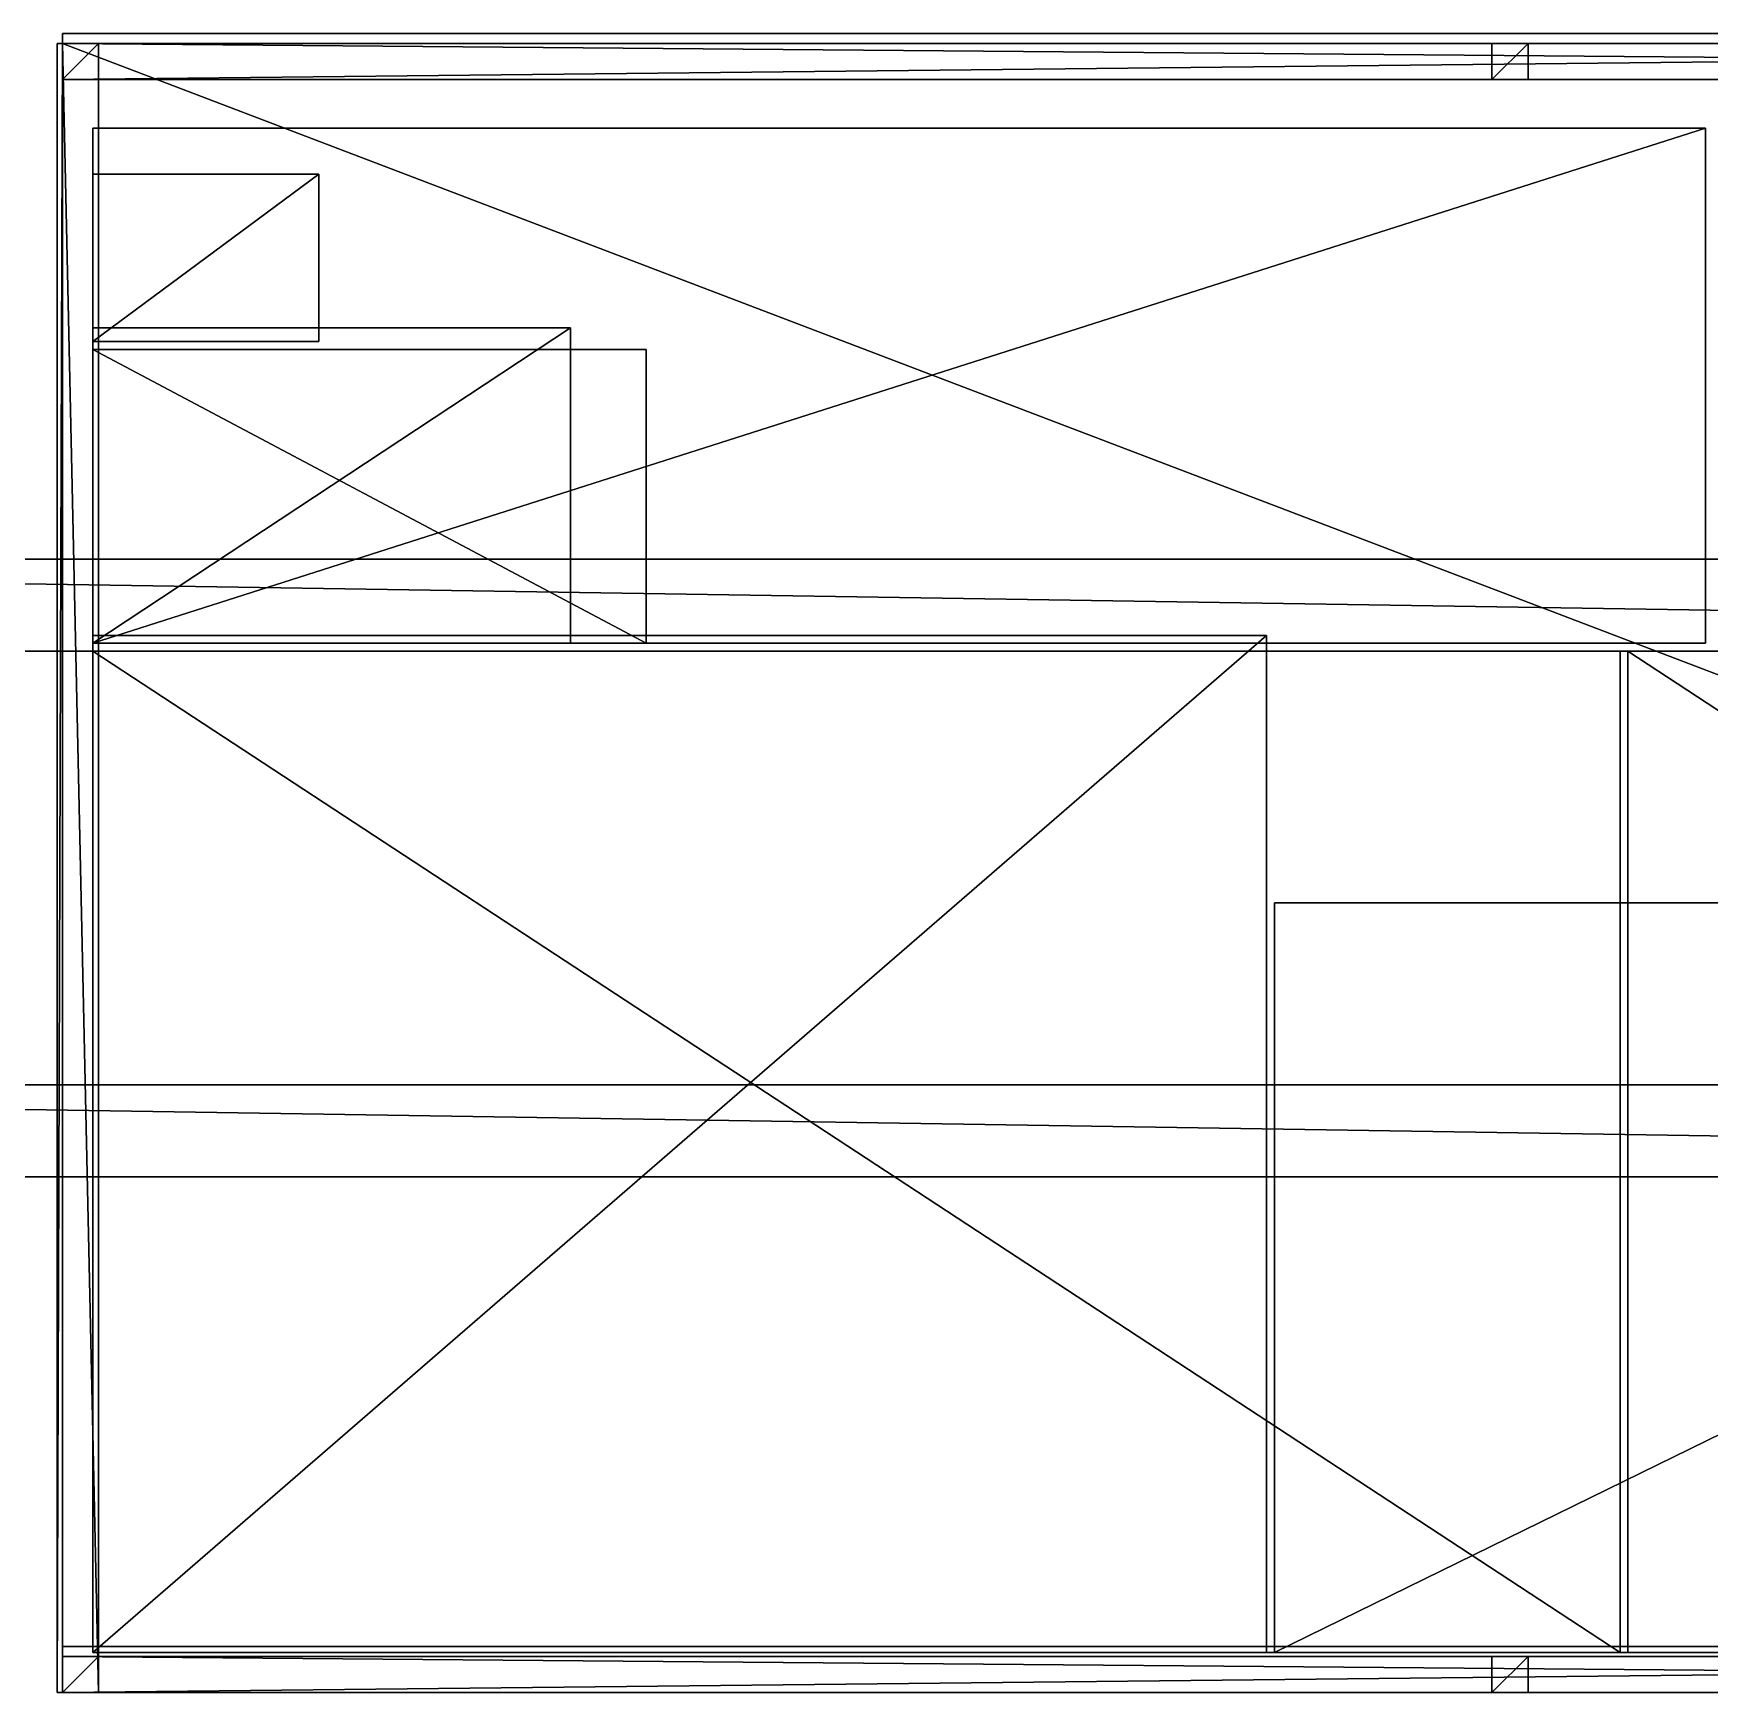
# Model space of a CAD drawing. Header units: millimetres. Extents: x -2500 to 6540, y -1255 to 1270.
# Drawn here: x -84 to 2466, y -1255 to 1270 of the extents above; entities that cross this region are included whole.
import ezdxf

# ---------------------------------------------------------------- set-up
doc = ezdxf.new("R2010")
doc.units = ezdxf.units.MM

msp = doc.modelspace()

# ---------------------------------------------------------------- linework, layer by layer
at = {"layer": 'CAD_75LAB'}
for points in [[(-48, -1255, 1120), (-48, 1255, 3560), (-48, 1255, 1120)], [(-48, -1255, 3560), (-48, 1255, 3560), (-48, -1255, 1120)], [(-48, 1255, 3560), (-40, 1255, 1120), (-48, 1255, 1120)], [(-40, 1255, 3560), (-40, 1255, 1120), (-48, 1255, 3560)], [(-40, 1255, 1120), (-48, -1255, 1120), (-48, 1255, 1120)], [(-40, 1255, 1120), (-40, -1255, 1120), (-48, -1255, 1120)], [(-40, 1255, 3560), (-48, 1255, 3560), (-48, -1255, 3560)], [(-40, 1255, 3560), (-48, -1255, 3560), (-40, -1255, 3560)], [(-40, 1200, 1190), (-40, 1270, 1120), (-40, 1200, 1120)], [(-40, 1200, 1190), (-40, 1270, 1190), (-40, 1270, 1120)], [(6540, 1270, 1190), (6540, 1270, 1120), (-40, 1270, 1120)], [(6540, 1270, 1190), (-40, 1270, 1120), (-40, 1270, 1190)], [(6540, 1270, 1120), (-40, 1200, 1120), (-40, 1270, 1120)], [(6540, 1270, 1120), (6540, 1200, 1120), (-40, 1200, 1120)], [(6540, 1270, 1190), (-40, 1270, 1190), (-40, 1200, 1190)], [(6540, 1270, 1190), (-40, 1200, 1190), (6540, 1200, 1190)], [(-40, -1255, 1030), (-40, 1255, 1120), (-40, 1255, 1030)], [(-40, -1255, 1120), (-40, 1255, 1120), (-40, -1255, 1030)], [(6540, 1255, 1030), (-40, 1255, 1030), (-40, 1255, 1120)], [(6540, 1255, 1120), (6540, 1255, 1030), (-40, 1255, 1120)], [(6540, -1255, 1030), (-40, -1255, 1030), (-40, 1255, 1030)], [(6540, 1255, 1030), (6540, -1255, 1030), (-40, 1255, 1030)], [(6540, -1255, 1120), (-40, 1255, 1120), (-40, -1255, 1120)], [(6540, 1255, 1120), (-40, 1255, 1120), (6540, -1255, 1120)], [(-40, 1200, 3560), (-40, 1255, 1120), (-40, 1200, 1120)], [(-40, 1200, 3560), (-40, 1255, 3560), (-40, 1255, 1120)], [(15, 1255, 3560), (15, 1255, 1120), (-40, 1255, 1120)], [(15, 1255, 3560), (-40, 1255, 1120), (-40, 1255, 3560)], [(15, 1255, 1120), (-40, 1200, 1120), (-40, 1255, 1120)], [(15, 1255, 1120), (15, 1200, 1120), (-40, 1200, 1120)], [(15, 1255, 3560), (-40, 1255, 3560), (-40, 1200, 3560)], [(15, 1255, 3560), (-40, 1200, 3560), (15, 1200, 3560)], [(-40, 1200, 3615), (-40, 1255, 3560), (-40, 1200, 3560)], [(-40, 1200, 3615), (-40, 1255, 3615), (-40, 1255, 3560)], [(6540, 1255, 3560), (-40, 1255, 3560), (-40, 1255, 3615)], [(6540, 1255, 3615), (6540, 1255, 3560), (-40, 1255, 3615)], [(6540, 1200, 3560), (-40, 1200, 3560), (-40, 1255, 3560)], [(6540, 1255, 3560), (6540, 1200, 3560), (-40, 1255, 3560)], [(6540, 1200, 3615), (-40, 1255, 3615), (-40, 1200, 3615)], [(6540, 1255, 3615), (-40, 1255, 3615), (6540, 1200, 3615)], [(-40, -1255, 3560), (-40, 1255, 3615), (-40, 1255, 3560)], [(-40, -1255, 3615), (-40, 1255, 3615), (-40, -1255, 3560)], [(15, 1255, 3615), (15, 1255, 3560), (-40, 1255, 3560)], [(15, 1255, 3615), (-40, 1255, 3560), (-40, 1255, 3615)], [(-40, 1255, 3560), (15, -1255, 3560), (-40, -1255, 3560)], [(15, 1255, 3560), (15, -1255, 3560), (-40, 1255, 3560)], [(-40, 1255, 3615), (-40, -1255, 3615), (15, -1255, 3615)], [(15, 1255, 3615), (-40, 1255, 3615), (15, -1255, 3615)], [(-40, -1255, 1120), (-40, 1255, 1120), (-40, 1255, 3560)], [(-40, -1255, 3560), (-40, -1255, 1120), (-40, 1255, 3560)], [(15, 1200, 3560), (15, 1200, 1120), (15, 1255, 1120)], [(15, 1200, 3560), (15, 1255, 1120), (15, 1255, 3560)], [(15, -1255, 3560), (15, 1255, 3560), (15, 1255, 3615)], [(15, -1255, 3615), (15, -1255, 3560), (15, 1255, 3615)], [(2135, 1200, 3560), (2135, 1255, 1120), (2135, 1200, 1120)], [(2135, 1200, 3560), (2135, 1255, 3560), (2135, 1255, 1120)], [(2190, 1255, 3560), (2190, 1255, 1120), (2135, 1255, 1120)], [(2190, 1255, 3560), (2135, 1255, 1120), (2135, 1255, 3560)], [(2190, 1255, 1120), (2135, 1200, 1120), (2135, 1255, 1120)], [(2190, 1255, 1120), (2190, 1200, 1120), (2135, 1200, 1120)], [(2190, 1255, 3560), (2135, 1255, 3560), (2135, 1200, 3560)], [(2190, 1255, 3560), (2135, 1200, 3560), (2190, 1200, 3560)], [(2190, 1200, 3560), (2190, 1200, 1120), (2190, 1255, 1120)], [(2190, 1200, 3560), (2190, 1255, 1120), (2190, 1255, 3560)], [(15, 1200, 3560), (-40, 1200, 1120), (15, 1200, 1120)], [(15, 1200, 3560), (-40, 1200, 3560), (-40, 1200, 1120)], [(6540, 1200, 3560), (-40, 1200, 3615), (-40, 1200, 3560)], [(6540, 1200, 3615), (-40, 1200, 3615), (6540, 1200, 3560)], [(6540, 1200, 1190), (-40, 1200, 1120), (6540, 1200, 1120)], [(6540, 1200, 1190), (-40, 1200, 1190), (-40, 1200, 1120)], [(2190, 1200, 3560), (2135, 1200, 1120), (2190, 1200, 1120)], [(2190, 1200, 3560), (2135, 1200, 3560), (2135, 1200, 1120)], [(6, 342, 1123), (6, 1126, 1237), (6, 1126, 1123)], [(6, 342, 1237), (6, 1126, 1237), (6, 342, 1123)], [(2460, 1126, 1123), (6, 1126, 1123), (6, 1126, 1237)], [(2460, 1126, 1237), (2460, 1126, 1123), (6, 1126, 1237)], [(2460, 1126, 1123), (6, 342, 1123), (6, 1126, 1123)], [(2460, 1126, 1123), (2460, 342, 1123), (6, 342, 1123)], [(2460, 1126, 1237), (6, 1126, 1237), (6, 342, 1237)], [(2460, 1126, 1237), (6, 342, 1237), (2460, 342, 1237)], [(6, 342, 1243), (6, 1126, 1357), (6, 1126, 1243)], [(6, 342, 1357), (6, 1126, 1357), (6, 342, 1243)], [(2460, 1126, 1243), (6, 1126, 1243), (6, 1126, 1357)], [(2460, 1126, 1357), (2460, 1126, 1243), (6, 1126, 1357)], [(2460, 1126, 1243), (6, 342, 1243), (6, 1126, 1243)], [(2460, 1126, 1243), (2460, 342, 1243), (6, 342, 1243)], [(2460, 1126, 1357), (6, 1126, 1357), (6, 342, 1357)], [(2460, 1126, 1357), (6, 342, 1357), (2460, 342, 1357)], [(2460, 342, 1123), (2460, 1126, 1123), (2460, 1126, 1237)], [(2460, 342, 1237), (2460, 342, 1123), (2460, 1126, 1237)], [(2460, 342, 1243), (2460, 1126, 1243), (2460, 1126, 1357)], [(2460, 342, 1357), (2460, 342, 1243), (2460, 1126, 1357)], [(6, 801, 1655), (6, 1056, 1363), (6, 801, 1363)], [(6, 801, 1655), (6, 1056, 1655), (6, 1056, 1363)], [(350, 1056, 1655), (350, 1056, 1363), (6, 1056, 1363)], [(350, 1056, 1655), (6, 1056, 1363), (6, 1056, 1655)], [(350, 1056, 1363), (6, 801, 1363), (6, 1056, 1363)], [(350, 1056, 1363), (350, 801, 1363), (6, 801, 1363)], [(350, 1056, 1655), (6, 1056, 1655), (6, 801, 1655)], [(350, 1056, 1655), (6, 801, 1655), (350, 801, 1655)], [(6, 801, 1953), (6, 1056, 1661), (6, 801, 1661)], [(6, 801, 1953), (6, 1056, 1953), (6, 1056, 1661)], [(350, 1056, 1953), (350, 1056, 1661), (6, 1056, 1661)], [(350, 1056, 1953), (6, 1056, 1661), (6, 1056, 1953)], [(350, 1056, 1661), (6, 801, 1661), (6, 1056, 1661)], [(350, 1056, 1661), (350, 801, 1661), (6, 801, 1661)], [(350, 1056, 1953), (6, 1056, 1953), (6, 801, 1953)], [(350, 1056, 1953), (6, 801, 1953), (350, 801, 1953)], [(350, 801, 1655), (350, 801, 1363), (350, 1056, 1363)], [(350, 801, 1655), (350, 1056, 1363), (350, 1056, 1655)], [(350, 801, 1953), (350, 801, 1661), (350, 1056, 1661)], [(350, 801, 1953), (350, 1056, 1661), (350, 1056, 1953)], [(6, 342, 2149), (6, 822, 2035), (6, 342, 2035)], [(6, 342, 2149), (6, 822, 2149), (6, 822, 2035)], [(733, 822, 2035), (6, 822, 2035), (6, 822, 2149)], [(733, 822, 2149), (733, 822, 2035), (6, 822, 2149)], [(733, 822, 2035), (6, 342, 2035), (6, 822, 2035)], [(733, 822, 2035), (733, 342, 2035), (6, 342, 2035)], [(733, 822, 2149), (6, 822, 2149), (6, 342, 2149)], [(733, 822, 2149), (6, 342, 2149), (733, 342, 2149)], [(6, 342, 2269), (6, 822, 2155), (6, 342, 2155)], [(6, 342, 2269), (6, 822, 2269), (6, 822, 2155)], [(733, 822, 2155), (6, 822, 2155), (6, 822, 2269)], [(733, 822, 2269), (733, 822, 2155), (6, 822, 2269)], [(733, 822, 2155), (6, 342, 2155), (6, 822, 2155)], [(733, 822, 2155), (733, 342, 2155), (6, 342, 2155)], [(733, 822, 2269), (6, 822, 2269), (6, 342, 2269)], [(733, 822, 2269), (6, 342, 2269), (733, 342, 2269)], [(733, 342, 2149), (733, 342, 2035), (733, 822, 2035)], [(733, 342, 2149), (733, 822, 2035), (733, 822, 2149)], [(733, 342, 2269), (733, 342, 2155), (733, 822, 2155)], [(733, 342, 2269), (733, 822, 2155), (733, 822, 2269)], [(350, 801, 1655), (6, 801, 1363), (350, 801, 1363)], [(350, 801, 1655), (6, 801, 1655), (6, 801, 1363)], [(350, 801, 1953), (6, 801, 1661), (350, 801, 1661)], [(350, 801, 1953), (6, 801, 1953), (6, 801, 1661)], [(6, 342, 1693), (6, 789, 1363), (6, 342, 1363)], [(6, 342, 1693), (6, 789, 1693), (6, 789, 1363)], [(848, 789, 1693), (848, 789, 1363), (6, 789, 1363)], [(848, 789, 1693), (6, 789, 1363), (6, 789, 1693)], [(848, 342, 1363), (6, 342, 1363), (6, 789, 1363)], [(848, 789, 1363), (848, 342, 1363), (6, 789, 1363)], [(848, 342, 1693), (6, 789, 1693), (6, 342, 1693)], [(848, 789, 1693), (6, 789, 1693), (848, 342, 1693)], [(6, 342, 2029), (6, 789, 1699), (6, 342, 1699)], [(6, 342, 2029), (6, 789, 2029), (6, 789, 1699)], [(848, 789, 2029), (848, 789, 1699), (6, 789, 1699)], [(848, 789, 2029), (6, 789, 1699), (6, 789, 2029)], [(848, 342, 1699), (6, 342, 1699), (6, 789, 1699)], [(848, 789, 1699), (848, 342, 1699), (6, 789, 1699)], [(848, 342, 2029), (6, 789, 2029), (6, 342, 2029)], [(848, 789, 2029), (6, 789, 2029), (848, 342, 2029)], [(848, 342, 1693), (848, 342, 1363), (848, 789, 1363)], [(848, 342, 1693), (848, 789, 1363), (848, 789, 1693)], [(848, 342, 2029), (848, 342, 1699), (848, 789, 1699)], [(848, 342, 2029), (848, 789, 1699), (848, 789, 2029)], [(6460, 470, 1030), (6460, 470, 780), (-2500, 470, 780)], [(6460, 470, 1030), (-2500, 470, 780), (-2500, 470, 1030)], [(6460, 330, 780), (-2500, 330, 780), (-2500, 470, 780)], [(6460, 470, 780), (6460, 330, 780), (-2500, 470, 780)], [(6460, 330, 1030), (-2500, 470, 1030), (-2500, 330, 1030)], [(6460, 470, 1030), (-2500, 470, 1030), (6460, 330, 1030)], [(6, -1194, 2394), (6, 354, 2914), (6, 354, 2394)], [(6, -1194, 2914), (6, 354, 2914), (6, -1194, 2394)], [(1792, 354, 2914), (1792, 354, 2394), (6, 354, 2394)], [(1792, 354, 2914), (6, 354, 2394), (6, 354, 2914)], [(1792, 354, 2394), (6, -1194, 2394), (6, 354, 2394)], [(1792, 354, 2394), (1792, -1194, 2394), (6, -1194, 2394)], [(1792, 354, 2914), (6, 354, 2914), (6, -1194, 2914)], [(1792, 354, 2914), (6, -1194, 2914), (1792, -1194, 2914)], [(6, -1194, 2920), (6, 354, 3440), (6, 354, 2920)], [(6, -1194, 3440), (6, 354, 3440), (6, -1194, 2920)], [(1792, 354, 3440), (1792, 354, 2920), (6, 354, 2920)], [(1792, 354, 3440), (6, 354, 2920), (6, 354, 3440)], [(1792, 354, 2920), (6, -1194, 2920), (6, 354, 2920)], [(1792, 354, 2920), (1792, -1194, 2920), (6, -1194, 2920)], [(1792, 354, 3440), (6, 354, 3440), (6, -1194, 3440)], [(1792, 354, 3440), (6, -1194, 3440), (1792, -1194, 3440)], [(2460, 342, 1123), (6, 342, 1237), (6, 342, 1123)], [(2460, 342, 1237), (6, 342, 1237), (2460, 342, 1123)], [(2460, 342, 1243), (6, 342, 1357), (6, 342, 1243)], [(2460, 342, 1357), (6, 342, 1357), (2460, 342, 1243)], [(848, 342, 1693), (6, 342, 1363), (848, 342, 1363)], [(848, 342, 1693), (6, 342, 1693), (6, 342, 1363)], [(848, 342, 2029), (6, 342, 1699), (848, 342, 1699)], [(848, 342, 2029), (6, 342, 2029), (6, 342, 1699)], [(733, 342, 2035), (6, 342, 2149), (6, 342, 2035)], [(733, 342, 2149), (6, 342, 2149), (733, 342, 2035)], [(733, 342, 2155), (6, 342, 2269), (6, 342, 2155)], [(733, 342, 2269), (6, 342, 2269), (733, 342, 2155)], [(1792, -1194, 2394), (1792, 354, 2394), (1792, 354, 2914)], [(1792, -1194, 2914), (1792, -1194, 2394), (1792, 354, 2914)], [(1792, -1194, 2920), (1792, 354, 2920), (1792, 354, 3440)], [(1792, -1194, 3440), (1792, -1194, 2920), (1792, 354, 3440)], [(6460, 330, 1030), (-2500, 330, 780), (6460, 330, 780)], [(6460, 330, 1030), (-2500, 330, 1030), (-2500, 330, 780)], [(6, -1194, 1123), (6, 330, 2388), (6, 330, 1123)], [(6, -1194, 2388), (6, 330, 2388), (6, -1194, 1123)], [(2330, 330, 2388), (2330, 330, 1123), (6, 330, 1123)], [(2330, 330, 2388), (6, 330, 1123), (6, 330, 2388)], [(2330, -1194, 1123), (6, -1194, 1123), (6, 330, 1123)], [(2330, 330, 1123), (2330, -1194, 1123), (6, 330, 1123)], [(2330, -1194, 2388), (6, 330, 2388), (6, -1194, 2388)], [(2330, 330, 2388), (6, 330, 2388), (2330, -1194, 2388)], [(2330, -1194, 1123), (2330, 330, 1123), (2330, 330, 2388)], [(2330, -1194, 2388), (2330, -1194, 1123), (2330, 330, 2388)], [(2342, -1194, 1123), (2342, 330, 2388), (2342, 330, 1123)], [(2342, -1194, 2388), (2342, 330, 2388), (2342, -1194, 1123)], [(4666, 330, 2388), (4666, 330, 1123), (2342, 330, 1123)], [(4666, 330, 2388), (2342, 330, 1123), (2342, 330, 2388)], [(4666, -1194, 1123), (2342, -1194, 1123), (2342, 330, 1123)], [(4666, 330, 1123), (4666, -1194, 1123), (2342, 330, 1123)], [(4666, -1194, 2388), (2342, 330, 2388), (2342, -1194, 2388)], [(4666, 330, 2388), (2342, 330, 2388), (4666, -1194, 2388)], [(1804, -1194, 3348), (1804, -53, 2394), (1804, -1194, 2394)], [(1804, -1194, 3348), (1804, -53, 3348), (1804, -53, 2394)], [(4132, -53, 3348), (4132, -53, 2394), (1804, -53, 2394)], [(4132, -53, 3348), (1804, -53, 2394), (1804, -53, 3348)], [(4132, -53, 2394), (1804, -1194, 2394), (1804, -53, 2394)], [(4132, -53, 2394), (4132, -1194, 2394), (1804, -1194, 2394)], [(4132, -53, 3348), (1804, -53, 3348), (1804, -1194, 3348)], [(4132, -53, 3348), (1804, -1194, 3348), (4132, -1194, 3348)], [(6460, -330, 1030), (6460, -330, 780), (-2500, -330, 780)], [(6460, -330, 1030), (-2500, -330, 780), (-2500, -330, 1030)], [(6460, -470, 780), (-2500, -470, 780), (-2500, -330, 780)], [(6460, -330, 780), (6460, -470, 780), (-2500, -330, 780)], [(6460, -470, 1030), (-2500, -330, 1030), (-2500, -470, 1030)], [(6460, -330, 1030), (-2500, -330, 1030), (6460, -470, 1030)], [(6460, -470, 1030), (-2500, -470, 780), (6460, -470, 780)], [(6460, -470, 1030), (-2500, -470, 1030), (-2500, -470, 780)], [(-40, -1255, 1190), (-40, -1185, 1120), (-40, -1255, 1120)], [(-40, -1255, 1190), (-40, -1185, 1190), (-40, -1185, 1120)], [(6540, -1185, 1190), (6540, -1185, 1120), (-40, -1185, 1120)], [(6540, -1185, 1190), (-40, -1185, 1120), (-40, -1185, 1190)], [(6540, -1185, 1120), (-40, -1255, 1120), (-40, -1185, 1120)], [(6540, -1185, 1120), (6540, -1255, 1120), (-40, -1255, 1120)], [(6540, -1185, 1190), (-40, -1185, 1190), (-40, -1255, 1190)], [(6540, -1185, 1190), (-40, -1255, 1190), (6540, -1255, 1190)], [(2330, -1194, 2388), (6, -1194, 1123), (2330, -1194, 1123)], [(2330, -1194, 2388), (6, -1194, 2388), (6, -1194, 1123)], [(1792, -1194, 2914), (6, -1194, 2394), (1792, -1194, 2394)], [(1792, -1194, 2914), (6, -1194, 2914), (6, -1194, 2394)], [(1792, -1194, 3440), (6, -1194, 2920), (1792, -1194, 2920)], [(1792, -1194, 3440), (6, -1194, 3440), (6, -1194, 2920)], [(4132, -1194, 3348), (1804, -1194, 2394), (4132, -1194, 2394)], [(4132, -1194, 3348), (1804, -1194, 3348), (1804, -1194, 2394)], [(4666, -1194, 2388), (2342, -1194, 1123), (4666, -1194, 1123)], [(4666, -1194, 2388), (2342, -1194, 2388), (2342, -1194, 1123)], [(-40, -1255, 3560), (-40, -1200, 1120), (-40, -1255, 1120)], [(-40, -1255, 3560), (-40, -1200, 3560), (-40, -1200, 1120)], [(15, -1200, 3560), (15, -1200, 1120), (-40, -1200, 1120)], [(15, -1200, 3560), (-40, -1200, 1120), (-40, -1200, 3560)], [(15, -1200, 1120), (-40, -1255, 1120), (-40, -1200, 1120)], [(15, -1200, 1120), (15, -1255, 1120), (-40, -1255, 1120)], [(15, -1200, 3560), (-40, -1200, 3560), (-40, -1255, 3560)], [(15, -1200, 3560), (-40, -1255, 3560), (15, -1255, 3560)], [(-40, -1255, 3615), (-40, -1200, 3560), (-40, -1255, 3560)], [(-40, -1255, 3615), (-40, -1200, 3615), (-40, -1200, 3560)], [(6540, -1200, 3560), (-40, -1200, 3560), (-40, -1200, 3615)], [(6540, -1200, 3615), (6540, -1200, 3560), (-40, -1200, 3615)], [(6540, -1255, 3560), (-40, -1255, 3560), (-40, -1200, 3560)], [(6540, -1200, 3560), (6540, -1255, 3560), (-40, -1200, 3560)], [(6540, -1255, 3615), (-40, -1200, 3615), (-40, -1255, 3615)], [(6540, -1200, 3615), (-40, -1200, 3615), (6540, -1255, 3615)], [(15, -1255, 3560), (15, -1255, 1120), (15, -1200, 1120)], [(15, -1255, 3560), (15, -1200, 1120), (15, -1200, 3560)], [(2135, -1255, 3560), (2135, -1200, 1120), (2135, -1255, 1120)], [(2135, -1255, 3560), (2135, -1200, 3560), (2135, -1200, 1120)], [(2190, -1200, 3560), (2190, -1200, 1120), (2135, -1200, 1120)], [(2190, -1200, 3560), (2135, -1200, 1120), (2135, -1200, 3560)], [(2190, -1200, 1120), (2135, -1255, 1120), (2135, -1200, 1120)], [(2190, -1200, 1120), (2190, -1255, 1120), (2135, -1255, 1120)], [(2190, -1200, 3560), (2135, -1200, 3560), (2135, -1255, 3560)], [(2190, -1200, 3560), (2135, -1255, 3560), (2190, -1255, 3560)], [(2190, -1255, 3560), (2190, -1255, 1120), (2190, -1200, 1120)], [(2190, -1255, 3560), (2190, -1200, 1120), (2190, -1200, 3560)], [(-48, -1255, 3560), (-48, -1255, 1120), (-40, -1255, 1120)], [(-40, -1255, 3560), (-48, -1255, 3560), (-40, -1255, 1120)], [(6540, -1255, 1030), (-40, -1255, 1120), (-40, -1255, 1030)], [(6540, -1255, 1120), (-40, -1255, 1120), (6540, -1255, 1030)], [(15, -1255, 3560), (-40, -1255, 1120), (15, -1255, 1120)], [(15, -1255, 3560), (-40, -1255, 3560), (-40, -1255, 1120)], [(6540, -1255, 3560), (-40, -1255, 3615), (-40, -1255, 3560)], [(6540, -1255, 3615), (-40, -1255, 3615), (6540, -1255, 3560)], [(6540, -1255, 1190), (-40, -1255, 1120), (6540, -1255, 1120)], [(6540, -1255, 1190), (-40, -1255, 1190), (-40, -1255, 1120)], [(15, -1255, 3615), (-40, -1255, 3560), (15, -1255, 3560)], [(15, -1255, 3615), (-40, -1255, 3615), (-40, -1255, 3560)], [(2190, -1255, 3560), (2135, -1255, 1120), (2190, -1255, 1120)], [(2190, -1255, 3560), (2135, -1255, 3560), (2135, -1255, 1120)]]:
    msp.add_3dface(points, dxfattribs=at)

doc.saveas('drawing.dxf')
